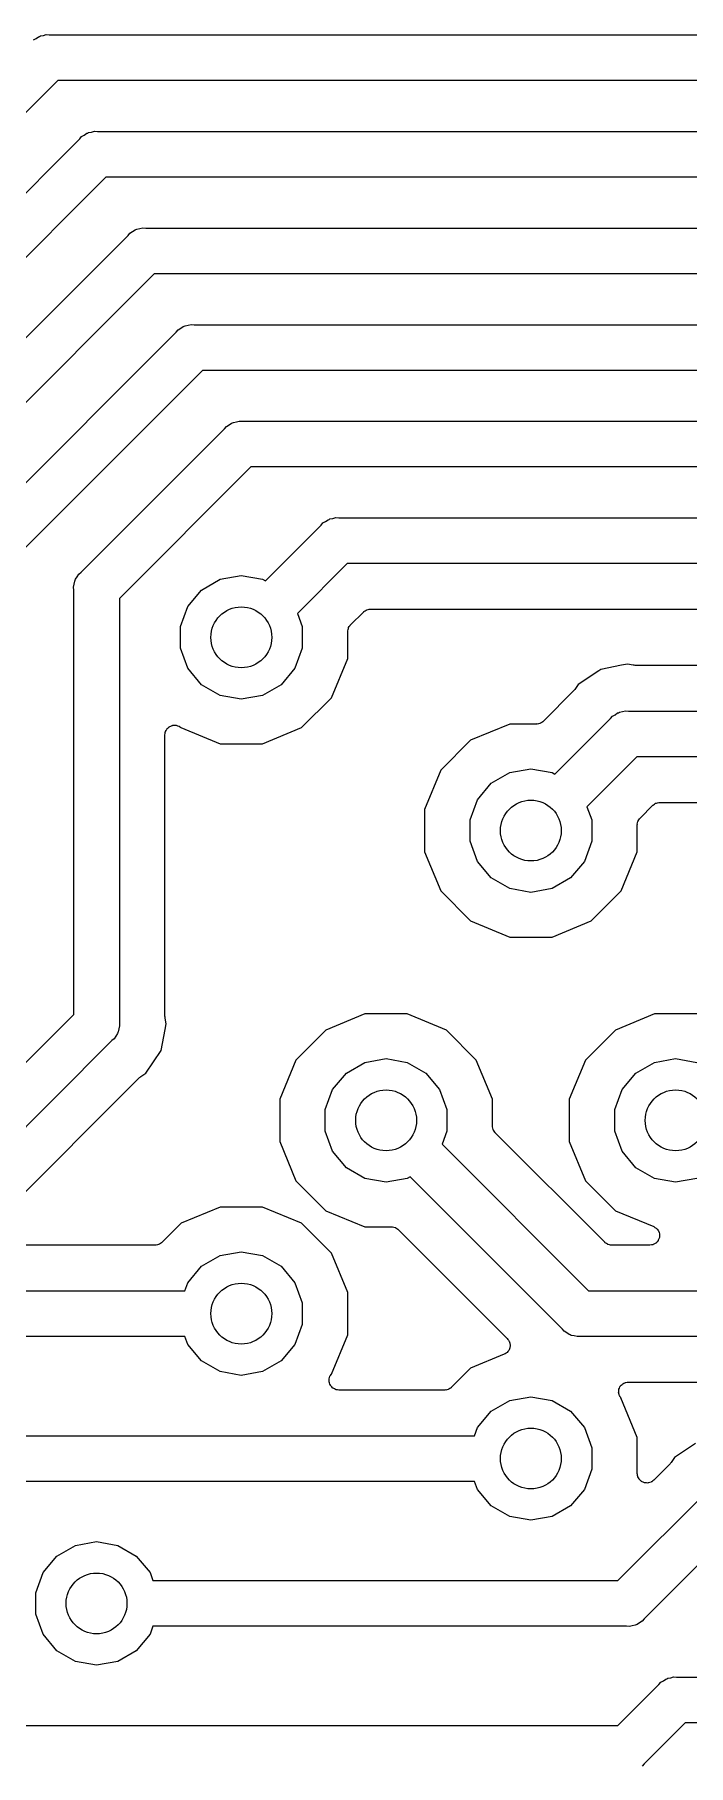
# Model space of a CAD drawing. Extents: x 64 to 244, y -149 to -41.
# Drawn here: x 105.23 to 113.83, y -111.98 to -89.23 of the extents above; entities that cross this region are included whole.
import ezdxf

# ---------------------------------------------------------------- set-up
doc = ezdxf.new("R2010")
doc.units = 0
doc.header["$MEASUREMENT"] = 0
doc.layers.add('BLACK', color=7, linetype='CONTINUOUS')

msp = doc.modelspace()

# ---------------------------------------------------------------- linework, layer by layer
at = {"layer": 'BLACK', "linetype": 'CONTINUOUS'}
for p, q in [((105.214, -89.3016), (105.249, -89.2817)), ((105.249, -89.2817), (105.281, -89.2589)), ((105.281, -89.2589), (105.294, -89.2554)), ((105.294, -89.2554), (105.306, -89.2487)), ((105.306, -89.2487), (105.345, -89.2418)), ((105.345, -89.2418), (105.383, -89.2315)), ((105.383, -89.2315), (105.423, -89.235)), ((105.423, -89.235), (115.446, -89.235)), ((105.534, -89.835), (103.726, -91.6429)), ((115.557, -89.835), (105.534, -89.835)), ((105.849, -90.5716), (105.884, -90.5517)), ((105.884, -90.5517), (105.916, -90.5289)), ((105.916, -90.5289), (105.929, -90.5254)), ((105.929, -90.5254), (105.941, -90.5187)), ((105.941, -90.5187), (105.98, -90.5118)), ((105.98, -90.5118), (106.018, -90.5015)), ((106.018, -90.5015), (106.058, -90.505)), ((106.058, -90.505), (116.081, -90.505)), ((100.206, -96.22), (105.824, -90.6021)), ((105.824, -90.6021), (105.849, -90.5716)), ((106.169, -91.105), (100.551, -96.7229)), ((116.192, -91.105), (106.169, -91.105)), ((103.302, -95.0286), (106.459, -91.8721)), ((106.459, -91.8721), (106.484, -91.8416)), ((106.484, -91.8416), (106.519, -91.8217)), ((106.519, -91.8217), (106.551, -91.7989)), ((106.551, -91.7989), (106.564, -91.7954)), ((106.564, -91.7954), (106.576, -91.7887)), ((106.576, -91.7887), (106.615, -91.7818)), ((106.615, -91.7818), (106.653, -91.7715)), ((106.653, -91.7715), (106.693, -91.775)), ((106.693, -91.775), (116.716, -91.775)), ((106.804, -92.375), (103.805, -95.3743)), ((116.827, -92.375), (106.804, -92.375)), ((107.211, -93.0587), (107.25, -93.0518)), ((107.25, -93.0518), (107.288, -93.0415)), ((107.288, -93.0415), (107.328, -93.045)), ((107.328, -93.045), (117.351, -93.045)), ((104.572, -95.6636), (107.094, -93.1421)), ((107.094, -93.1421), (107.119, -93.1116)), ((107.119, -93.1116), (107.154, -93.0917)), ((107.154, -93.0917), (107.186, -93.0689)), ((107.186, -93.0689), (107.199, -93.0654)), ((107.199, -93.0654), (107.211, -93.0587)), ((107.439, -93.645), (105.075, -96.0093)), ((117.462, -93.645), (107.439, -93.645)), ((105.842, -96.2986), (107.729, -94.4121)), ((107.729, -94.4121), (107.754, -94.3816)), ((107.754, -94.3816), (107.789, -94.3617)), ((107.789, -94.3617), (107.821, -94.3389)), ((107.821, -94.3389), (107.834, -94.3354)), ((107.834, -94.3354), (107.846, -94.3287)), ((107.846, -94.3287), (107.885, -94.3218)), ((107.885, -94.3218), (107.923, -94.3115)), ((107.923, -94.3115), (107.963, -94.315)), ((107.963, -94.315), (124.971, -94.315)), ((108.074, -94.915), (106.345, -96.6443)), ((125.082, -94.915), (108.074, -94.915)), ((108.267, -96.4141), (108.999, -95.6821)), ((108.999, -95.6821), (109.024, -95.6516)), ((109.024, -95.6516), (109.059, -95.6317)), ((109.059, -95.6317), (109.091, -95.6089)), ((109.091, -95.6089), (109.104, -95.6054)), ((109.104, -95.6054), (109.116, -95.5987)), ((109.116, -95.5987), (109.155, -95.5918)), ((109.155, -95.5918), (109.193, -95.5815)), ((109.193, -95.5815), (109.233, -95.585)), ((109.233, -95.585), (127.475, -95.585)), ((109.344, -96.185), (108.687, -96.8419)), ((127.475, -96.185), (109.344, -96.185)), ((105.742, -96.4934), (105.752, -96.455)), ((105.752, -96.455), (105.759, -96.4158)), ((105.759, -96.4158), (105.765, -96.4042)), ((105.765, -96.4042), (105.769, -96.3913)), ((105.769, -96.3913), (105.792, -96.3587)), ((105.792, -96.3587), (105.812, -96.3242)), ((105.812, -96.3242), (105.842, -96.2986)), ((107.428, -96.5327), (107.672, -96.3916)), ((107.672, -96.3916), (107.95, -96.3427)), ((107.95, -96.3427), (108.228, -96.3916)), ((108.228, -96.3916), (108.267, -96.4141)), ((105.745, -96.5331), (105.742, -96.4934)), ((105.745, -102.111), (105.745, -96.5331)), ((106.345, -96.6443), (106.345, -102.222)), ((107.246, -96.7488), (107.428, -96.5327)), ((107.15, -97.0139), (107.246, -96.7488)), ((108.687, -96.8419), (108.75, -97.0139)), ((109.387, -96.9906), (109.556, -96.8222)), ((109.556, -96.8222), (109.56, -96.819)), ((109.56, -96.819), (109.564, -96.8147)), ((109.564, -96.8147), (109.578, -96.8064)), ((109.578, -96.8064), (109.592, -96.7969)), ((109.592, -96.7969), (109.597, -96.7955)), ((109.597, -96.7955), (109.602, -96.7927)), ((109.602, -96.7927), (109.618, -96.7898)), ((109.618, -96.7898), (109.634, -96.7855)), ((109.634, -96.7855), (109.64, -96.786)), ((109.64, -96.786), (109.645, -96.785)), ((109.645, -96.785), (127.06, -96.785)), ((107.15, -97.2961), (107.15, -97.0139)), ((108.75, -97.0139), (108.75, -97.2961)), ((109.35, -97.0693), (109.355, -97.0533)), ((109.351, -97.0749), (109.35, -97.0693)), ((109.35, -97.0804), (109.351, -97.0749)), ((109.35, -97.4335), (109.35, -97.0804)), ((109.355, -97.0533), (109.358, -97.037)), ((109.358, -97.037), (109.36, -97.0321)), ((109.36, -97.0321), (109.362, -97.0267)), ((109.362, -97.0267), (109.371, -97.0131)), ((109.371, -97.0131), (109.38, -96.9988)), ((109.38, -96.9988), (109.384, -96.9952)), ((109.384, -96.9952), (109.387, -96.9906)), ((107.246, -97.5612), (107.15, -97.2961)), ((108.75, -97.2961), (108.654, -97.5612)), ((107.428, -97.7773), (107.246, -97.5612)), ((108.654, -97.5612), (108.472, -97.7773)), ((109.137, -97.948), (109.35, -97.4335)), ((112.655, -97.593), (112.381, -97.7761)), ((112.679, -97.5772), (112.655, -97.593)), ((112.655, -97.593), (112.655, -97.593)), ((112.954, -97.5226), (112.679, -97.5772)), ((113.03, -97.5074), (112.954, -97.5226)), ((113.106, -97.5226), (113.03, -97.5074)), ((113.119, -97.5228), (113.106, -97.5226)), ((113.131, -97.525), (113.119, -97.5228)), ((127.06, -97.525), (113.131, -97.525)), ((107.672, -97.9184), (107.428, -97.7773)), ((108.472, -97.7773), (108.228, -97.9184)), ((112.381, -97.7761), (112.338, -97.8409)), ((107.95, -97.9673), (107.672, -97.9184)), ((108.228, -97.9184), (107.95, -97.9673)), ((108.743, -98.3419), (109.137, -97.948)), ((112.322, -97.8601), (111.924, -98.2578)), ((112.329, -97.8499), (112.322, -97.8601)), ((112.338, -97.8409), (112.329, -97.8499)), ((111.862, -98.2902), (111.846, -98.2945)), ((111.878, -98.2873), (111.862, -98.2902)), ((111.883, -98.2845), (111.878, -98.2873)), ((111.888, -98.2831), (111.883, -98.2845)), ((111.902, -98.2736), (111.888, -98.2831)), ((111.916, -98.2653), (111.902, -98.2736)), ((111.92, -98.261), (111.916, -98.2653)), ((111.924, -98.2578), (111.92, -98.261)), ((112.077, -98.9541), (112.809, -98.2221)), ((112.809, -98.2221), (112.834, -98.1916)), ((112.834, -98.1916), (112.869, -98.1717)), ((112.869, -98.1717), (112.901, -98.1489)), ((112.901, -98.1489), (112.914, -98.1454)), ((112.914, -98.1454), (112.926, -98.1387)), ((112.926, -98.1387), (112.965, -98.1318)), ((112.965, -98.1318), (113.003, -98.1215)), ((113.003, -98.1215), (113.043, -98.125)), ((113.043, -98.125), (127.475, -98.125)), ((106.945, -98.4365), (106.948, -98.4202)), ((106.945, -102.134), (106.945, -98.4365)), ((106.948, -98.4202), (106.949, -98.4036)), ((106.949, -98.4036), (106.952, -98.3986)), ((106.952, -98.3986), (106.953, -98.3931)), ((106.953, -98.3931), (106.961, -98.3787)), ((106.961, -98.3787), (106.968, -98.3637)), ((106.968, -98.3637), (106.972, -98.3597)), ((106.972, -98.3597), (106.975, -98.3549)), ((106.975, -98.3549), (106.987, -98.3442)), ((106.987, -98.3442), (106.999, -98.3325)), ((106.999, -98.3325), (107.004, -98.3301)), ((107.004, -98.3301), (107.008, -98.3265)), ((107.008, -98.3265), (107.024, -98.3208)), ((107.024, -98.3208), (107.039, -98.3138)), ((107.039, -98.3138), (107.045, -98.3133)), ((107.045, -98.3133), (107.05, -98.3114)), ((107.05, -98.3114), (107.067, -98.3114)), ((107.067, -98.3114), (107.083, -98.31)), ((107.083, -98.31), (107.088, -98.3114)), ((107.088, -98.3114), (107.094, -98.3114)), ((107.094, -98.3114), (107.11, -98.3171)), ((107.11, -98.3171), (107.126, -98.3214)), ((107.126, -98.3214), (107.13, -98.3246)), ((107.13, -98.3246), (107.135, -98.3265)), ((107.135, -98.3265), (107.148, -98.3372)), ((107.148, -98.3372), (107.152, -98.3398)), ((107.152, -98.3398), (107.672, -98.555)), ((108.228, -98.555), (108.743, -98.3419)), ((110.967, -98.5081), (110.573, -98.902)), ((111.482, -98.295), (110.967, -98.5081)), ((111.835, -98.295), (111.482, -98.295)), ((111.84, -98.294), (111.835, -98.295)), ((111.846, -98.2945), (111.84, -98.294)), ((107.672, -98.555), (108.228, -98.555)), ((113.154, -98.725), (112.497, -99.3819)), ((127.475, -98.725), (113.154, -98.725)), ((110.573, -98.902), (110.36, -99.4165)), ((111.238, -99.0727), (111.482, -98.9316)), ((111.482, -98.9316), (111.76, -98.8827)), ((111.76, -98.8827), (112.038, -98.9316)), ((112.038, -98.9316), (112.077, -98.9541)), ((111.056, -99.2888), (111.238, -99.0727)), ((110.36, -99.4165), (110.36, -99.9735)), ((110.96, -99.5539), (111.056, -99.2888)), ((112.497, -99.3819), (112.56, -99.5539)), ((113.197, -99.5306), (113.366, -99.3622)), ((113.366, -99.3622), (113.37, -99.359)), ((113.37, -99.359), (113.374, -99.3547)), ((113.374, -99.3547), (113.388, -99.3464)), ((113.388, -99.3464), (113.402, -99.3369)), ((113.402, -99.3369), (113.407, -99.3355)), ((113.407, -99.3355), (113.412, -99.3327)), ((113.412, -99.3327), (113.428, -99.3298)), ((113.428, -99.3298), (113.444, -99.3255)), ((113.444, -99.3255), (113.45, -99.326)), ((113.45, -99.326), (113.455, -99.325)), ((113.455, -99.325), (115.232, -99.325)), ((110.96, -99.8361), (110.96, -99.5539)), ((112.56, -99.5539), (112.56, -99.8361)), ((113.16, -99.6093), (113.165, -99.5933)), ((113.161, -99.6149), (113.16, -99.6093)), ((113.16, -99.6204), (113.161, -99.6149)), ((113.16, -99.9735), (113.16, -99.6204)), ((113.165, -99.5933), (113.168, -99.577)), ((113.168, -99.577), (113.17, -99.5721)), ((113.17, -99.5721), (113.172, -99.5667)), ((113.172, -99.5667), (113.181, -99.5531)), ((113.181, -99.5531), (113.19, -99.5388)), ((113.19, -99.5388), (113.194, -99.5352)), ((113.194, -99.5352), (113.197, -99.5306)), ((111.056, -100.101), (110.96, -99.8361)), ((112.56, -99.8361), (112.464, -100.101)), ((110.36, -99.9735), (110.573, -100.488)), ((111.238, -100.317), (111.056, -100.101)), ((112.464, -100.101), (112.282, -100.317)), ((112.947, -100.488), (113.16, -99.9735)), ((111.482, -100.458), (111.238, -100.317)), ((112.282, -100.317), (112.038, -100.458)), ((110.573, -100.488), (110.967, -100.882)), ((111.76, -100.507), (111.482, -100.458)), ((112.038, -100.458), (111.76, -100.507)), ((112.553, -100.882), (112.947, -100.488)), ((110.967, -100.882), (111.482, -101.095)), ((112.038, -101.095), (112.553, -100.882)), ((111.482, -101.095), (112.038, -101.095)), ((104.016, -103.84), (105.745, -102.111)), ((106.947, -102.146), (106.945, -102.134)), ((106.947, -102.159), (106.947, -102.146)), ((109.577, -102.105), (109.062, -102.318)), ((110.133, -102.105), (109.577, -102.105)), ((110.648, -102.318), (110.133, -102.105)), ((113.387, -102.105), (112.872, -102.318)), ((113.943, -102.105), (113.387, -102.105)), ((106.321, -102.364), (106.298, -102.396)), ((106.325, -102.351), (106.321, -102.364)), ((106.331, -102.339), (106.325, -102.351)), ((106.338, -102.3), (106.331, -102.339)), ((106.348, -102.262), (106.338, -102.3)), ((106.345, -102.222), (106.348, -102.262)), ((106.893, -102.586), (106.947, -102.311)), ((106.963, -102.235), (106.947, -102.159)), ((106.947, -102.311), (106.963, -102.235)), ((106.947, -102.311), (106.947, -102.311)), ((109.062, -102.318), (108.668, -102.712)), ((111.042, -102.712), (110.648, -102.318)), ((112.872, -102.318), (112.478, -102.712)), ((106.248, -102.456), (104.361, -104.343)), ((106.278, -102.431), (106.248, -102.456)), ((106.298, -102.396), (106.278, -102.431)), ((106.694, -102.884), (106.893, -102.586)), ((108.668, -102.712), (108.455, -103.227)), ((109.333, -102.883), (109.577, -102.742)), ((109.577, -102.742), (109.855, -102.693)), ((109.855, -102.693), (110.133, -102.742)), ((110.133, -102.742), (110.377, -102.883)), ((111.255, -103.227), (111.042, -102.712)), ((112.478, -102.712), (112.265, -103.227)), ((113.143, -102.883), (113.387, -102.742)), ((113.387, -102.742), (113.665, -102.693)), ((113.665, -102.693), (113.943, -102.742)), ((104.848, -104.705), (106.61, -102.943)), ((106.61, -102.943), (106.62, -102.936)), ((106.62, -102.936), (106.629, -102.927)), ((106.629, -102.927), (106.694, -102.884)), ((109.151, -103.099), (109.333, -102.883)), ((110.377, -102.883), (110.559, -103.099)), ((112.961, -103.099), (113.143, -102.883)), ((108.455, -103.227), (108.455, -103.783)), ((109.055, -103.364), (109.151, -103.099)), ((110.559, -103.099), (110.655, -103.364)), ((111.255, -103.58), (111.255, -103.227)), ((112.265, -103.227), (112.265, -103.783)), ((112.865, -103.364), (112.961, -103.099)), ((109.055, -103.646), (109.055, -103.364)), ((110.655, -103.364), (110.655, -103.646)), ((112.865, -103.646), (112.865, -103.364)), ((109.151, -103.911), (109.055, -103.646)), ((110.655, -103.646), (110.592, -103.818)), ((111.256, -103.585), (111.255, -103.58)), ((111.255, -103.591), (111.256, -103.585)), ((111.26, -103.607), (111.255, -103.591)), ((111.263, -103.623), (111.26, -103.607)), ((111.265, -103.628), (111.263, -103.623)), ((111.267, -103.633), (111.265, -103.628)), ((111.276, -103.647), (111.267, -103.633)), ((111.285, -103.661), (111.276, -103.647)), ((111.289, -103.665), (111.285, -103.661)), ((111.292, -103.669), (111.289, -103.665)), ((112.731, -105.108), (111.292, -103.669)), ((112.961, -103.911), (112.865, -103.646)), ((108.455, -103.783), (108.668, -104.298)), ((109.333, -104.127), (109.151, -103.911)), ((110.592, -103.818), (112.519, -105.745)), ((112.265, -103.783), (112.478, -104.298)), ((113.143, -104.127), (112.961, -103.911)), ((109.577, -104.268), (109.333, -104.127)), ((113.387, -104.268), (113.143, -104.127)), ((108.668, -104.298), (109.062, -104.692)), ((109.855, -104.317), (109.577, -104.268)), ((110.133, -104.268), (109.855, -104.317)), ((110.172, -104.246), (110.133, -104.268)), ((112.174, -106.248), (110.172, -104.246)), ((112.478, -104.298), (112.872, -104.692)), ((113.665, -104.317), (113.387, -104.268)), ((113.943, -104.268), (113.665, -104.317)), ((107.672, -104.645), (107.157, -104.858)), ((108.228, -104.645), (107.672, -104.645)), ((108.743, -104.858), (108.228, -104.645)), ((107.157, -104.858), (106.907, -105.108)), ((109.137, -105.252), (108.743, -104.858)), ((109.062, -104.692), (109.577, -104.905)), ((112.872, -104.692), (113.376, -104.901)), ((106.899, -105.115), (106.885, -105.124)), ((106.903, -105.111), (106.899, -105.115)), ((106.907, -105.108), (106.903, -105.111)), ((109.577, -104.905), (109.93, -104.905)), ((109.93, -104.905), (109.935, -104.906)), ((109.935, -104.906), (109.941, -104.905)), ((109.941, -104.905), (109.957, -104.91)), ((109.957, -104.91), (109.973, -104.913)), ((109.973, -104.913), (109.978, -104.915)), ((109.978, -104.915), (109.983, -104.917)), ((109.983, -104.917), (109.997, -104.926)), ((109.997, -104.926), (110.011, -104.935)), ((110.011, -104.935), (110.015, -104.939)), ((110.015, -104.939), (110.019, -104.942)), ((110.019, -104.942), (111.45, -106.373)), ((112.735, -105.111), (112.731, -105.108)), ((112.739, -105.115), (112.735, -105.111)), ((112.753, -105.124), (112.739, -105.115)), ((113.376, -104.901), (113.392, -104.911)), ((113.392, -104.911), (113.409, -104.921)), ((113.409, -105.115), (113.407, -105.117)), ((113.409, -104.921), (113.411, -104.923)), ((113.422, -105.1), (113.409, -105.115)), ((113.411, -104.923), (113.413, -104.924)), ((113.413, -104.924), (113.425, -104.94)), ((113.435, -105.086), (113.422, -105.1)), ((113.425, -104.94), (113.437, -104.954)), ((113.436, -105.084), (113.435, -105.086)), ((113.437, -105.081), (113.436, -105.084)), ((113.437, -104.954), (113.438, -104.957)), ((113.444, -105.063), (113.437, -105.081)), ((113.438, -104.957), (113.44, -104.959)), ((113.44, -104.959), (113.446, -104.978)), ((113.451, -105.045), (113.444, -105.063)), ((113.446, -104.978), (113.453, -104.996)), ((113.452, -105.043), (113.451, -105.045)), ((113.453, -105.04), (113.452, -105.043)), ((113.453, -104.996), (113.453, -104.999)), ((113.453, -104.999), (113.453, -105.001)), ((113.453, -105.001), (113.453, -105.021)), ((113.453, -105.021), (113.453, -105.04)), ((106.817, -105.145), (104.675, -105.145)), ((106.823, -105.144), (106.817, -105.145)), ((106.829, -105.145), (106.823, -105.144)), ((106.845, -105.14), (106.829, -105.145)), ((106.861, -105.137), (106.845, -105.14)), ((106.866, -105.135), (106.861, -105.137)), ((106.871, -105.133), (106.866, -105.135)), ((106.885, -105.124), (106.871, -105.133)), ((107.428, -105.423), (107.672, -105.282)), ((107.672, -105.282), (107.95, -105.233)), ((107.95, -105.233), (108.228, -105.282)), ((108.228, -105.282), (108.472, -105.423)), ((109.35, -105.767), (109.137, -105.252)), ((112.767, -105.133), (112.753, -105.124)), ((112.772, -105.135), (112.767, -105.133)), ((112.777, -105.137), (112.772, -105.135)), ((112.793, -105.14), (112.777, -105.137)), ((112.809, -105.145), (112.793, -105.14)), ((112.815, -105.144), (112.809, -105.145)), ((112.82, -105.145), (112.815, -105.144)), ((113.327, -105.145), (112.82, -105.145)), ((113.346, -105.142), (113.327, -105.145)), ((113.366, -105.139), (113.346, -105.142)), ((113.368, -105.138), (113.366, -105.139)), ((113.371, -105.137), (113.368, -105.138)), ((113.388, -105.128), (113.371, -105.137)), ((113.405, -105.119), (113.388, -105.128)), ((113.407, -105.117), (113.405, -105.119)), ((107.246, -105.639), (107.428, -105.423)), ((108.472, -105.423), (108.654, -105.639)), ((100.343, -105.745), (107.208, -105.745)), ((107.208, -105.745), (107.246, -105.639)), ((108.654, -105.639), (108.75, -105.904)), ((109.35, -106.323), (109.35, -105.767)), ((112.519, -105.745), (127.475, -105.745)), ((108.75, -105.904), (108.75, -106.186)), ((108.75, -106.186), (108.654, -106.451)), ((112.199, -106.278), (112.174, -106.248)), ((107.208, -106.345), (100.454, -106.345)), ((107.246, -106.451), (107.208, -106.345)), ((107.428, -106.667), (107.246, -106.451)), ((108.654, -106.451), (108.472, -106.667)), ((109.135, -106.843), (109.35, -106.323)), ((111.45, -106.373), (111.458, -106.384)), ((111.458, -106.384), (111.467, -106.394)), ((111.467, -106.394), (111.471, -106.402)), ((111.471, -106.402), (111.475, -106.409)), ((111.475, -106.409), (111.479, -106.422)), ((111.479, -106.422), (111.484, -106.435)), ((111.484, -106.435), (111.485, -106.444)), ((111.486, -106.479), (111.484, -106.487)), ((111.485, -106.444), (111.487, -106.452)), ((111.487, -106.452), (111.486, -106.465)), ((111.486, -106.465), (111.486, -106.479)), ((112.234, -106.298), (112.199, -106.278)), ((112.266, -106.321), (112.234, -106.298)), ((112.279, -106.325), (112.266, -106.321)), ((112.291, -106.331), (112.279, -106.325)), ((112.33, -106.338), (112.291, -106.331)), ((112.368, -106.348), (112.33, -106.338)), ((112.408, -106.345), (112.368, -106.348)), ((127.475, -106.345), (112.408, -106.345)), ((107.672, -106.808), (107.428, -106.667)), ((108.472, -106.667), (108.228, -106.808)), ((111.409, -106.58), (110.967, -106.763)), ((111.421, -106.573), (111.409, -106.58)), ((111.433, -106.567), (111.421, -106.573)), ((111.439, -106.561), (111.433, -106.567)), ((111.446, -106.556), (111.439, -106.561)), ((111.455, -106.545), (111.446, -106.556)), ((111.464, -106.536), (111.455, -106.545)), ((111.468, -106.528), (111.464, -106.536)), ((111.473, -106.521), (111.468, -106.528)), ((111.477, -106.508), (111.473, -106.521)), ((111.483, -106.496), (111.477, -106.508)), ((111.484, -106.487), (111.483, -106.496)), ((107.95, -106.857), (107.672, -106.808)), ((108.228, -106.808), (107.95, -106.857)), ((109.105, -106.912), (109.106, -106.907)), ((109.106, -106.928), (109.105, -106.912)), ((109.106, -106.901), (109.112, -106.885)), ((109.106, -106.907), (109.106, -106.901)), ((109.106, -106.945), (109.106, -106.928)), ((109.112, -106.885), (109.116, -106.869)), ((109.116, -106.869), (109.12, -106.865)), ((109.12, -106.865), (109.122, -106.859)), ((109.122, -106.859), (109.132, -106.847)), ((109.132, -106.847), (109.135, -106.843)), ((110.967, -106.763), (110.717, -107.013)), ((109.108, -106.95), (109.106, -106.945)), ((109.109, -106.956), (109.108, -106.95)), ((109.116, -106.971), (109.109, -106.956)), ((109.122, -106.986), (109.116, -106.971)), ((109.125, -106.991), (109.122, -106.986)), ((109.127, -106.996), (109.125, -106.991)), ((109.139, -107.008), (109.127, -106.996)), ((109.15, -107.02), (109.139, -107.008)), ((109.155, -107.023), (109.15, -107.02)), ((109.159, -107.027), (109.155, -107.023)), ((109.174, -107.034), (109.159, -107.027)), ((109.188, -107.042), (109.174, -107.034)), ((109.194, -107.043), (109.188, -107.042)), ((109.199, -107.046), (109.194, -107.043)), ((109.215, -107.047), (109.199, -107.046)), ((109.232, -107.05), (109.215, -107.047)), ((110.627, -107.05), (109.232, -107.05)), ((110.633, -107.049), (110.627, -107.05)), ((110.639, -107.05), (110.633, -107.049)), ((110.655, -107.045), (110.639, -107.05)), ((110.671, -107.042), (110.655, -107.045)), ((110.676, -107.04), (110.671, -107.042)), ((110.681, -107.038), (110.676, -107.04)), ((110.695, -107.029), (110.681, -107.038)), ((110.709, -107.02), (110.695, -107.029)), ((110.713, -107.016), (110.709, -107.02)), ((110.717, -107.013), (110.713, -107.016)), ((111.482, -107.187), (111.76, -107.138)), ((111.76, -107.138), (112.038, -107.187)), ((112.915, -107.083), (112.916, -107.067)), ((112.916, -107.088), (112.915, -107.083)), ((112.916, -107.05), (112.918, -107.045)), ((112.916, -107.067), (112.916, -107.05)), ((112.916, -107.094), (112.916, -107.088)), ((112.922, -107.11), (112.916, -107.094)), ((112.918, -107.045), (112.919, -107.039)), ((112.919, -107.039), (112.926, -107.024)), ((112.926, -107.126), (112.922, -107.11)), ((112.926, -107.024), (112.932, -107.008)), ((112.93, -107.13), (112.926, -107.126)), ((112.932, -107.135), (112.93, -107.13)), ((112.932, -107.008), (112.935, -107.004)), ((112.942, -107.148), (112.932, -107.135)), ((112.935, -107.004), (112.937, -106.999)), ((112.937, -106.999), (112.949, -106.987)), ((112.945, -107.152), (112.942, -107.148)), ((113.16, -107.672), (112.945, -107.152)), ((112.949, -106.987), (112.96, -106.975)), ((112.96, -106.975), (112.965, -106.972)), ((112.965, -106.972), (112.969, -106.968)), ((112.969, -106.968), (112.984, -106.961)), ((112.984, -106.961), (112.998, -106.953)), ((112.998, -106.953), (113.004, -106.952)), ((113.004, -106.952), (113.009, -106.949)), ((113.009, -106.949), (113.025, -106.948)), ((113.025, -106.948), (113.042, -106.945)), ((113.042, -106.945), (127.06, -106.945)), ((111.056, -107.544), (111.238, -107.328)), ((111.238, -107.328), (111.482, -107.187)), ((112.038, -107.187), (112.282, -107.328)), ((112.282, -107.328), (112.464, -107.544)), ((111.018, -107.65), (111.056, -107.544)), ((112.464, -107.544), (112.56, -107.809)), ((103.518, -107.65), (111.018, -107.65)), ((112.56, -107.809), (112.56, -108.091)), ((113.16, -108.146), (113.16, -107.672)), ((113.925, -107.753), (113.651, -107.936)), ((113.592, -108.02), (113.377, -108.235)), ((113.599, -108.01), (113.592, -108.02)), ((113.608, -108.001), (113.599, -108.01)), ((113.651, -107.936), (113.608, -108.001)), ((111.018, -108.25), (103.629, -108.25)), ((111.056, -108.356), (111.018, -108.25)), ((112.56, -108.091), (112.464, -108.356)), ((113.163, -108.162), (113.16, -108.146)), ((113.164, -108.178), (113.163, -108.162)), ((113.167, -108.184), (113.164, -108.178)), ((113.168, -108.189), (113.167, -108.184)), ((113.176, -108.203), (113.168, -108.189)), ((113.183, -108.218), (113.176, -108.203)), ((113.187, -108.222), (113.183, -108.218)), ((113.19, -108.227), (113.187, -108.222)), ((113.202, -108.238), (113.19, -108.227)), ((113.214, -108.25), (113.202, -108.238)), ((113.219, -108.252), (113.214, -108.25)), ((113.224, -108.256), (113.219, -108.252)), ((113.239, -108.261), (113.224, -108.256)), ((113.254, -108.268), (113.239, -108.261)), ((113.26, -108.269), (113.254, -108.268)), ((113.265, -108.271), (113.26, -108.269)), ((113.282, -108.271), (113.265, -108.271)), ((113.298, -108.272), (113.282, -108.271)), ((113.303, -108.271), (113.298, -108.272)), ((113.309, -108.271), (113.303, -108.271)), ((113.325, -108.265), (113.309, -108.271)), ((113.341, -108.261), (113.325, -108.265)), ((113.345, -108.257), (113.341, -108.261)), ((113.35, -108.256), (113.345, -108.257)), ((113.363, -108.245), (113.35, -108.256)), ((113.377, -108.235), (113.363, -108.245)), ((111.238, -108.572), (111.056, -108.356)), ((112.464, -108.356), (112.282, -108.572)), ((112.906, -109.555), (114.079, -108.382)), ((111.482, -108.713), (111.238, -108.572)), ((111.76, -108.762), (111.482, -108.713)), ((112.038, -108.713), (111.76, -108.762)), ((112.282, -108.572), (112.038, -108.713)), ((114.424, -108.885), (113.251, -110.058)), ((105.523, -109.233), (105.767, -109.092)), ((105.767, -109.092), (106.045, -109.043)), ((106.045, -109.043), (106.323, -109.092)), ((106.323, -109.092), (106.567, -109.233)), ((105.341, -109.449), (105.523, -109.233)), ((106.567, -109.233), (106.749, -109.449)), ((105.245, -109.714), (105.341, -109.449)), ((106.749, -109.449), (106.787, -109.555)), ((106.787, -109.555), (112.906, -109.555)), ((105.245, -109.996), (105.245, -109.714)), ((105.341, -110.261), (105.245, -109.996)), ((113.191, -110.108), (113.159, -110.131)), ((113.226, -110.088), (113.191, -110.108)), ((113.251, -110.058), (113.226, -110.088)), ((105.523, -110.477), (105.341, -110.261)), ((106.749, -110.261), (106.567, -110.477)), ((106.787, -110.155), (106.749, -110.261)), ((113.017, -110.155), (106.787, -110.155)), ((113.057, -110.158), (113.017, -110.155)), ((113.095, -110.148), (113.057, -110.158)), ((113.134, -110.141), (113.095, -110.148)), ((113.146, -110.135), (113.134, -110.141)), ((113.159, -110.131), (113.146, -110.135)), ((105.767, -110.618), (105.523, -110.477)), ((106.567, -110.477), (106.323, -110.618)), ((106.045, -110.667), (105.767, -110.618)), ((106.323, -110.618), (106.045, -110.667)), ((112.906, -111.46), (113.444, -110.922)), ((113.444, -110.922), (113.469, -110.892)), ((113.469, -110.892), (113.504, -110.872)), ((113.504, -110.872), (113.536, -110.849)), ((113.536, -110.849), (113.549, -110.845)), ((113.549, -110.845), (113.561, -110.839)), ((113.561, -110.839), (113.6, -110.832)), ((113.6, -110.832), (113.638, -110.822)), ((113.638, -110.822), (113.678, -110.825)), ((113.678, -110.825), (127.475, -110.825)), ((91.5643, -111.46), (112.906, -111.46)), ((113.789, -111.425), (113.251, -111.963)), ((127.475, -111.425), (113.789, -111.425)), ((113.251, -111.963), (113.226, -111.993))]:
    msp.add_line(p, q, dxfattribs=at)
at = {"layer": 'BLACK'}
for centre in [(107.95, -97.155), (111.76, -99.695), (109.855, -103.505), (113.665, -103.505), (107.95, -106.045), (111.76, -107.95), (106.045, -109.855)]:
    msp.add_circle(centre, 0.4, dxfattribs=at)

doc.saveas('drawing.dxf')
